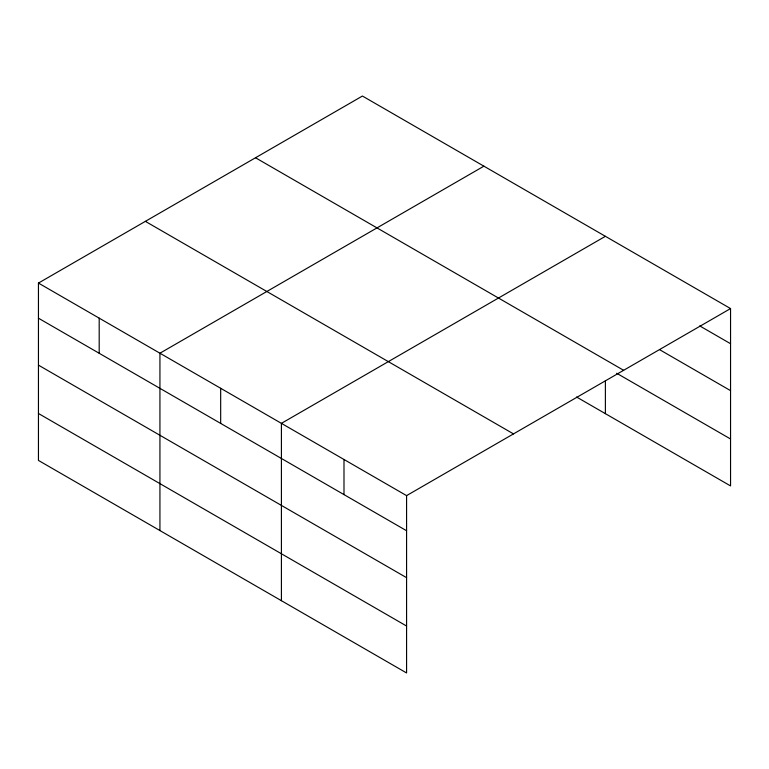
<?xml version="1.0" encoding="UTF-8"?>
<svg xmlns="http://www.w3.org/2000/svg" width="769" height="769" viewBox="0 0 769 769"><rect width="100%" height="100%" fill="white"/><g stroke="black" fill="none" stroke-linecap="round" stroke-linejoin="round"><path stroke-width="1.15" d="M406.58 577.673L406.58 495.621L38.45 283.079L38.45 460.429L406.58 672.962L406.58 577.673L38.45 365.14M576.558 397.015L730.55 485.921L730.55 308.571L362.42 96.038L38.45 283.079M483.903 166.171L159.933 353.221L159.933 530.562M605.386 236.314L281.416 423.354L281.416 600.704M406.58 495.621L730.55 308.571M699.771 325.931L730.55 343.705M659.764 349.76L730.55 390.633M255.51 157.76L623.64 370.302M616.671 373.244L730.55 438.984M145.36 221.357L513.49 433.889M38.45 318.203L406.58 530.745M38.45 413.491L406.58 626.033M605.386 380.809L605.386 413.655M343.993 459.487L343.993 494.611M220.674 388.287L220.674 423.411M99.191 318.145L99.191 353.279"/></g></svg>
